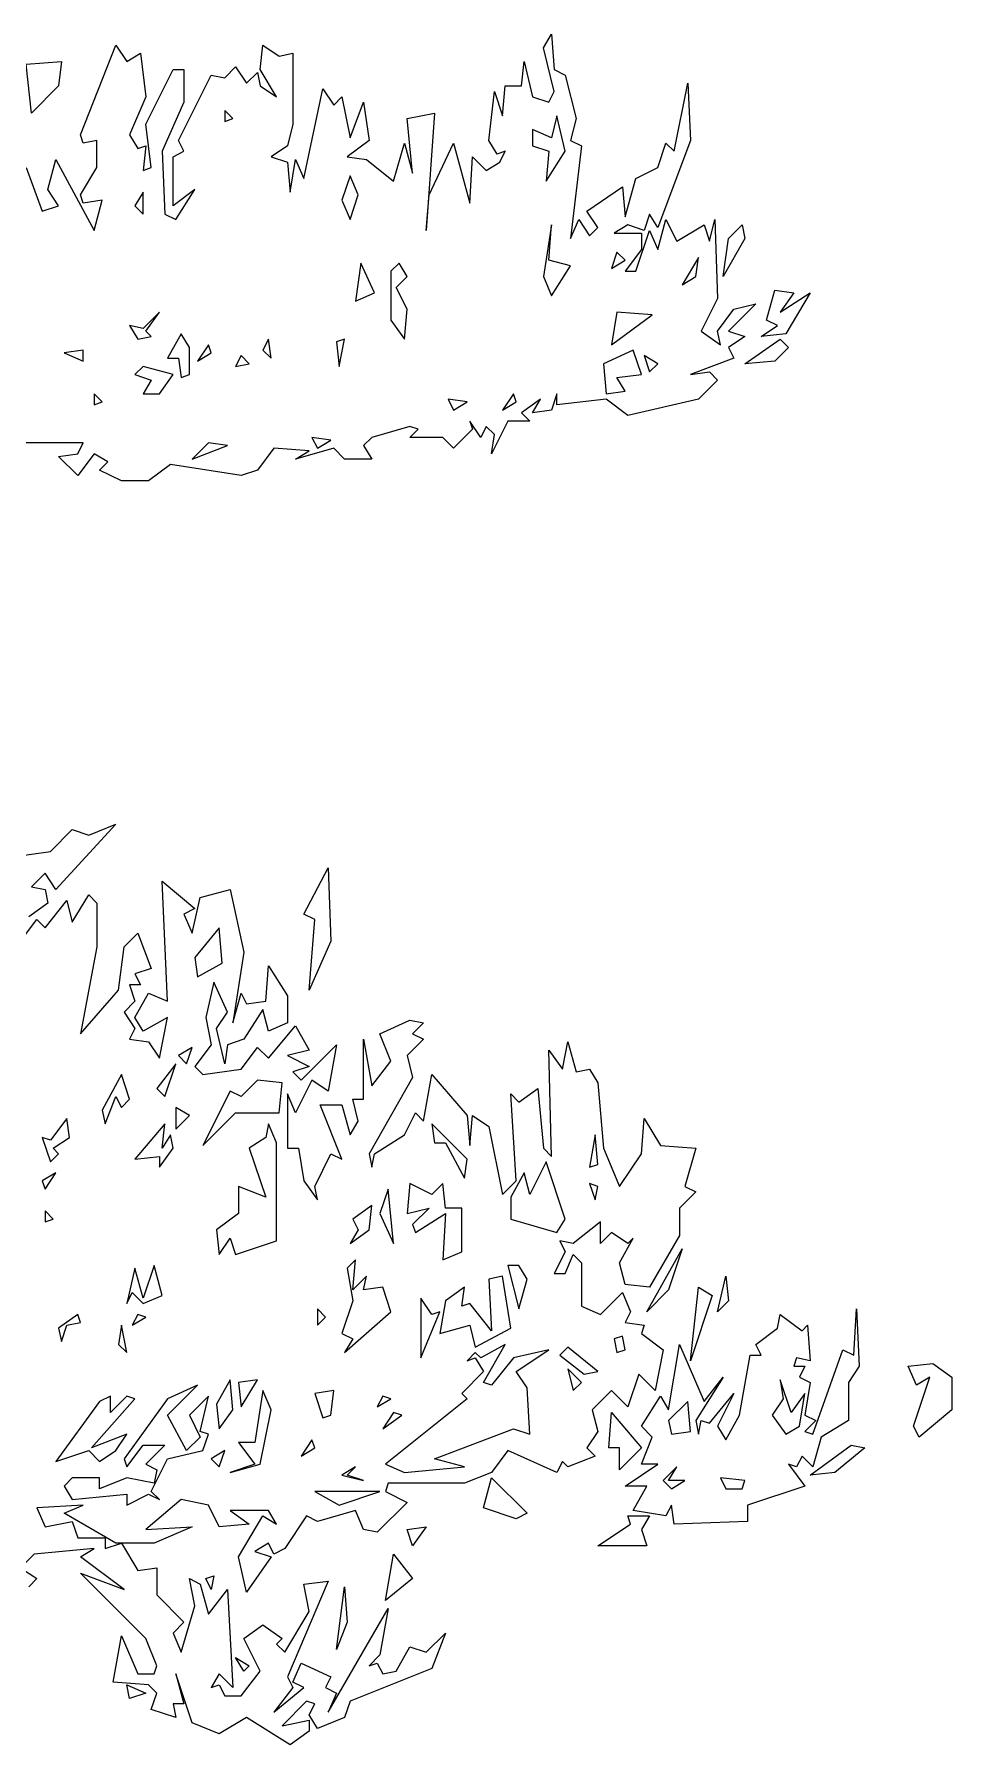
# Model space of a CAD drawing. Header units: millimetres. Extents: x -1916 to 1919, y -2 to 9002.
# Drawn here: x 1177 to 1919, y 4313 to 5695 of the extents above; entities that cross this region are included whole.
import ezdxf

# ---------------------------------------------------------------- set-up
doc = ezdxf.new("R2010")
doc.units = ezdxf.units.MM
doc.layers.add('ALMOND-DRAW-PROFILE', color=7, linetype='Continuous', lineweight=25)

msp = doc.modelspace()

# ---------------------------------------------------------------- linework, layer by layer
at = {"layer": 'ALMOND-DRAW-PROFILE'}
for points in [[(1170.1, 5587.6), (1183.3, 5552.3), (1196.5, 5556.8), (1187.7, 5570), (1194.3, 5594.2), (1225.2, 5536.9), (1231.8, 5561.2), (1216.4, 5559), (1214.2, 5565.6), (1227.4, 5587.6), (1227.4, 5609.6), (1216.4, 5607.4), (1214.2, 5614), (1242.8, 5686.6), (1251.6, 5673.4), (1262.6, 5680), (1267, 5644.8), (1253.8, 5614), (1260.4, 5603), (1267, 5605.2), (1264.8, 5585.4), (1271.4, 5587.6), (1267, 5622.8), (1289, 5666.8), (1297.8, 5666.8), (1297.8, 5640.4), (1280.2, 5600.8), (1282.4, 5550.1), (1291.2, 5545.7), (1306.6, 5570), (1289, 5556.8), (1289, 5596.4), (1297.8, 5600.8), (1293.4, 5609.6), (1319.8, 5662.4), (1330.8, 5660.2), (1339.6, 5669), (1348.4, 5655.8), (1357.3, 5664.6), (1359.5, 5653.6), (1372.7, 5644.8), (1359.5, 5666.8), (1361.7, 5686.6), (1374.9, 5677.8), (1385.9, 5680), (1385.9, 5622.8), (1381.5, 5605.2), (1368.3, 5596.4), (1381.5, 5592), (1383.7, 5567.8), (1388.1, 5594.2), (1394.7, 5578.8), (1410.1, 5651.4), (1418.9, 5638.2), (1425.5, 5644.8), (1432.1, 5611.8), (1443.1, 5640.4), (1447.5, 5609.6), (1429.9, 5596.4), (1445.3, 5594.2), (1467.3, 5576.6), (1476.1, 5607.4), (1482.7, 5583.2), (1478.3, 5627.2), (1500.4, 5631.6), (1493.7, 5536.9), (1496, 5565.6), (1515.8, 5607.4), (1529, 5559), (1531.2, 5596.4), (1542.2, 5585.4), (1553.2, 5592), (1557.6, 5600.8), (1551, 5598.6), (1544.4, 5609.6), (1548.8, 5649.2), (1555.4, 5629.4), (1557.6, 5653.6), (1570.8, 5653.6), (1573, 5673.4), (1579.6, 5644.8), (1592.8, 5640.4), (1597.2, 5649.2), (1588.4, 5684.4), (1595, 5695.5), (1597.2, 5666.8), (1606, 5662.4), (1614.8, 5627.2), (1610.4, 5609.6), (1619.2, 5605.2), (1610.4, 5530.3), (1617, 5545.7), (1625.8, 5532.5), (1632.4, 5539.1), (1623.6, 5552.3), (1652.3, 5572.2), (1654.5, 5547.9), (1663.3, 5578.8), (1680.9, 5587.6), (1687.5, 5607.4), (1694.1, 5600.8), (1705.1, 5655.8), (1707.3, 5609.6), (1680.9, 5539.1), (1674.3, 5550.1), (1669.9, 5536.9), (1656.7, 5541.3), (1645.7, 5534.7), (1667.7, 5534.7), (1667.7, 5521.5), (1654.5, 5503.9), (1663.3, 5503.9), (1674.3, 5536.9), (1680.9, 5521.5), (1687.5, 5545.7), (1696.3, 5528.1), (1718.3, 5541.3), (1722.7, 5528.1), (1727.1, 5545.7), (1729.3, 5481.9), (1716.1, 5455.5), (1731.5, 5444.5), (1729.3, 5455.5), (1742.5, 5473.1), (1760.1, 5477.5), (1738.1, 5455.5), (1751.3, 5451.1), (1738.1, 5442.3), (1742.5, 5433.5), (1707.3, 5420.3), (1722.7, 5422.5), (1729.3, 5415.9), (1713.9, 5400.4), (1656.7, 5387.2), (1639.1, 5400.4), (1599.4, 5396), (1599.4, 5404.8), (1595, 5391.6), (1579.6, 5389.4), (1586.2, 5400.4), (1570.8, 5389.4), (1577.4, 5382.8), (1559.8, 5382.8), (1546.6, 5356.4), (1548.8, 5371.8), (1542.2, 5378.4), (1537.8, 5369.6), (1529, 5382.8), (1531.2, 5376.2), (1515.8, 5360.8), (1507, 5369.6), (1480.5, 5369.6), (1487.1, 5376.2), (1480.5, 5378.4), (1449.7, 5369.6), (1443.1, 5363), (1449.7, 5352), (1427.7, 5352), (1418.9, 5360.8), (1388.1, 5352), (1399.1, 5358.6), (1370.5, 5360.8), (1357.3, 5343.2), (1344, 5338.8), (1286.8, 5347.6), (1269.2, 5334.4), (1247.2, 5334.4), (1229.6, 5343.2), (1236.2, 5349.8), (1225.2, 5356.4), (1211.9, 5338.8), (1196.5, 5354.2), (1211.9, 5356.4), (1216.4, 5365.2), (1145.9, 5365.2)], [(1159.1, 5030.6), (1189.9, 5035), (1207.5, 5052.6), (1220.8, 5048.2), (1242.8, 5057), (1194.3, 5004.2), (1185.5, 5017.4), (1174.5, 5006.4), (1185.5, 5004.2), (1187.7, 4993.2), (1172.3, 4982.1)], [(1165.7, 4962.3), (1178.9, 4979.9), (1185.5, 4973.3), (1203.1, 4995.4), (1207.5, 4977.7), (1220.8, 4999.8), (1227.4, 4993.2), (1227.4, 4957.9), (1214.2, 4887.5), (1245, 4922.7), (1249.4, 4957.9), (1260.4, 4968.9), (1271.4, 4940.3), (1258.2, 4935.9), (1262.6, 4927.1), (1253.8, 4927.1), (1258.2, 4913.9), (1249.4, 4905.1), (1258.2, 4891.9), (1253.8, 4883.1), (1269.2, 4880.9), (1278, 4867.7), (1284.6, 4900.7), (1264.8, 4889.7), (1258.2, 4900.7), (1269.2, 4920.5), (1284.6, 4913.9), (1280.2, 5010.8), (1306.6, 4988.7), (1297.8, 4984.3), (1304.4, 4968.9), (1311, 4997.6), (1335.2, 5004.2), (1346.2, 4953.5), (1337.4, 4896.3), (1344, 4920.5), (1348.4, 4911.7), (1363.9, 4913.9), (1366.1, 4942.5), (1381.5, 4918.3), (1381.5, 4896.3), (1366.1, 4889.7), (1361.7, 4907.3), (1346.2, 4883.1), (1333, 4878.7), (1330.8, 4863.3), (1324.2, 4891.9), (1333, 4905.1), (1322, 4929.3), (1315.4, 4900.7), (1319.8, 4878.7), (1306.6, 4861.1), (1313.2, 4854.5), (1344, 4858.9), (1357.3, 4876.5), (1366.1, 4867.7), (1388.1, 4894.1), (1399.1, 4874.3), (1381.5, 4869.9), (1399.1, 4861.1), (1385.9, 4856.7), (1392.5, 4850), (1421.1, 4878.7), (1414.5, 4841.2), (1401.3, 4850), (1388.1, 4823.6), (1381.5, 4839), (1381.5, 4795), (1390.3, 4795), (1394.7, 4768.6), (1405.7, 4753.2), (1403.5, 4764.2), (1416.7, 4790.6), (1425.5, 4786.2), (1407.9, 4830.2), (1425.5, 4830.2), (1432.1, 4806), (1438.7, 4817), (1434.3, 4834.6), (1443.1, 4834.6), (1443.1, 4883.1), (1449.7, 4845.6), (1465.1, 4865.5), (1456.3, 4887.5), (1480.5, 4898.5), (1491.5, 4896.3), (1482.7, 4887.5), (1491.5, 4883.1), (1478.3, 4869.9), (1482.7, 4852.3), (1447.5, 4790.6), (1449.7, 4779.6), (1451.9, 4790.6), (1476.1, 4806), (1484.9, 4823.6), (1491.5, 4817), (1498.2, 4854.5), (1526.8, 4821.4), (1529, 4797.2), (1531.2, 4821.4), (1544.4, 4812.6), (1555.4, 4757.6), (1566.4, 4768.6), (1562, 4839), (1568.6, 4832.4), (1584, 4843.4), (1588.4, 4795), (1595, 4788.4), (1592.8, 4874.3), (1603.8, 4858.9), (1608.2, 4880.9), (1614.8, 4856.7), (1625.8, 4858.9), (1632.4, 4847.8), (1636.9, 4795), (1650.1, 4764.2), (1667.7, 4790.6), (1669.9, 4819.2), (1683.1, 4797.2), (1711.7, 4795), (1702.9, 4764.2), (1711.7, 4759.8), (1698.5, 4746.6), (1698.5, 4724.6), (1674.3, 4682.7), (1654.5, 4684.9), (1650.1, 4702.5), (1661.1, 4722.4), (1656.7, 4718), (1643.5, 4726.8), (1634.6, 4718), (1634.6, 4735.6), (1612.6, 4718), (1601.6, 4720.2), (1606, 4711.4), (1597.2, 4693.7), (1606, 4693.7), (1612.6, 4709.1), (1619.2, 4702.5), (1619.2, 4667.3), (1634.6, 4660.7), (1652.3, 4678.3), (1658.9, 4662.9), (1654.5, 4654.1), (1669.9, 4651.9), (1667.7, 4645.3), (1685.3, 4632.1), (1678.7, 4599.1), (1665.5, 4612.3), (1656.7, 4585.9), (1643.5, 4599.1), (1628, 4583.7), (1632.4, 4566), (1623.6, 4552.8), (1630.2, 4546.2), (1608.2, 4537.4), (1603.8, 4541.8), (1599.4, 4533), (1559.8, 4550.6), (1546.6, 4533), (1524.6, 4524.2), (1462.9, 4524.2), (1460.7, 4517.6), (1478.3, 4508.8), (1454.1, 4484.6), (1443.1, 4486.8), (1436.5, 4502.2), (1405.7, 4493.4), (1396.9, 4497.8), (1379.3, 4471.4), (1370.5, 4467), (1366.1, 4475.8), (1355.1, 4469.2), (1368.3, 4464.8), (1348.4, 4436.2), (1341.8, 4464.8), (1361.7, 4497.8), (1372.7, 4491.2), (1366.1, 4502.2), (1335.2, 4502.2), (1350.6, 4491.2), (1326.4, 4489), (1317.6, 4506.6), (1295.6, 4511), (1267, 4486.8), (1304.4, 4489), (1273.6, 4475.8), (1247.2, 4475.8), (1260.4, 4453.8), (1275.8, 4456), (1275.8, 4434), (1297.8, 4411.9), (1289, 4403.1), (1295.6, 4387.7), (1306.6, 4425.1), (1302.2, 4447.2), (1311, 4442.8), (1317.6, 4418.5), (1333, 4438.4), (1337.4, 4359.1), (1326.4, 4370.1), (1319.8, 4359.1), (1326.4, 4361.3), (1330.8, 4352.5), (1344, 4352.5), (1359.5, 4372.3), (1346.2, 4398.7), (1361.7, 4409.7), (1377.1, 4398.7), (1372.7, 4394.3), (1379.3, 4387.7), (1399.1, 4420.7), (1394.7, 4442.8), (1414.5, 4445), (1381.5, 4367.9), (1385.9, 4359.1), (1370.5, 4339.3), (1394.7, 4359.1), (1385.9, 4363.5), (1392.5, 4378.9), (1416.7, 4367.9), (1412.3, 4359.1), (1421.1, 4354.7), (1414.5, 4339.3), (1462.9, 4422.9), (1456.3, 4385.5), (1447.5, 4376.7), (1454.1, 4378.9), (1458.5, 4370.1), (1469.5, 4372.3), (1480.5, 4392.1), (1493.7, 4387.7), (1509.2, 4403.1), (1498.2, 4374.5), (1432.1, 4348.1), (1427.7, 4334.9), (1405.7, 4326.1), (1399.1, 4337.1), (1403.5, 4345.9), (1396.9, 4348.1), (1377.1, 4328.3), (1399.1, 4332.7), (1399.1, 4323.9), (1383.7, 4312.9), (1348.4, 4334.9), (1326.4, 4321.7), (1304.4, 4330.5), (1291.2, 4370.1), (1297.8, 4345.9), (1289, 4345.9), (1291.2, 4334.9), (1271.4, 4341.5), (1275.8, 4354.7), (1269.2, 4361.3), (1240.6, 4363.5), (1247.2, 4400.9), (1260.4, 4370.1), (1273.6, 4370.1), (1275.8, 4376.7), (1267, 4398.7), (1214.2, 4451.6), (1249.4, 4438.4), (1214.2, 4464.8), (1225.2, 4471.4), (1176.7, 4467), (1165.7, 4456), (1178.9, 4447.2), (1172.3, 4440.6)]]:
    msp.add_lwpolyline(points, dxfattribs=at)
for points in [[(1174.5, 5631.6), (1170.1, 5671.2), (1198.7, 5673.4), (1196.5, 5653.6)], [(1330.8, 5625), (1337.4, 5627.2), (1330.8, 5633.8)], [(1590.6, 5576.6), (1606, 5600.8), (1599.4, 5629.4), (1595, 5611.8), (1579.6, 5618.4), (1579.6, 5605.2), (1592.8, 5600.8)], [(1432.1, 5545.7), (1438.7, 5565.6), (1432.1, 5581), (1425.5, 5561.2)], [(1264.8, 5550.1), (1264.8, 5567.8), (1258.2, 5556.8)], [(1595, 5484.1), (1610.4, 5508.3), (1592.8, 5512.7), (1595, 5541.3), (1588.4, 5499.5)], [(1733.7, 5499.5), (1738.1, 5530.3), (1749.1, 5541.3), (1751.3, 5530.3)], [(1643.5, 5506.1), (1654.5, 5512.7), (1647.9, 5519.3)], [(1436.5, 5479.7), (1451.9, 5486.3), (1440.9, 5510.5)], [(1476.1, 5448.9), (1478.3, 5473.1), (1469.5, 5490.7), (1478.3, 5499.5), (1471.7, 5510.5), (1465.1, 5503.9), (1465.1, 5464.3)], [(1700.7, 5492.9), (1711.7, 5499.5), (1713.9, 5514.9)], [(1764.5, 5451.1), (1777.8, 5459.9), (1768.9, 5464.3), (1775.5, 5488.5), (1791, 5486.3), (1780, 5470.9), (1804.2, 5486.3), (1784.4, 5453.3)], [(1260.4, 5448.9), (1271.4, 5451.1), (1267, 5455.5), (1278, 5470.9), (1264.8, 5457.7), (1253.8, 5459.9)], [(1643.5, 5444.5), (1676.5, 5468.7), (1647.9, 5470.9)], [(1295.6, 5418.1), (1302.2, 5420.3), (1302.2, 5442.3), (1295.6, 5453.3), (1284.6, 5433.5), (1293.4, 5433.5)], [(1361.7, 5440.1), (1368.3, 5433.5), (1366.1, 5448.9)], [(1423.3, 5426.9), (1427.7, 5448.9), (1421.1, 5446.7)], [(1751.3, 5429.1), (1780, 5448.9), (1786.6, 5442.3), (1775.5, 5431.3)], [(1216.4, 5431.3), (1216.4, 5440.1), (1200.9, 5437.9)], [(1308.8, 5431.3), (1319.8, 5437.9), (1317.6, 5444.5)], [(1339.6, 5426.9), (1350.6, 5429.1), (1344, 5435.7)], [(1639.1, 5404.8), (1654.5, 5407), (1647.9, 5418.1), (1667.7, 5420.3), (1661.1, 5440.1), (1636.9, 5429.1)], [(1674.3, 5422.5), (1680.9, 5429.1), (1669.9, 5435.7)], [(1264.8, 5404.8), (1278, 5404.8), (1289, 5420.3), (1264.8, 5426.9), (1258.2, 5420.3), (1271.4, 5415.9)], [(1225.2, 5396), (1231.8, 5398.2), (1225.2, 5404.8)], [(1515.8, 5391.6), (1526.8, 5398.2), (1511.4, 5400.4)], [(1555.4, 5391.6), (1566.4, 5398.2), (1564.2, 5404.8)], [(1304.4, 5352), (1333, 5363), (1317.6, 5365.2)], [(1405.7, 5360.8), (1416.7, 5367.4), (1401.3, 5369.6)], [(1399.1, 4922.7), (1403.5, 4979.9), (1394.7, 4984.3), (1414.5, 5021.8), (1416.7, 4962.3)], [(1308.8, 4933.7), (1328.6, 4944.7), (1326.4, 4973.3), (1306.6, 4949.1)], [(1300, 4863.3), (1304.4, 4876.5), (1293.4, 4869.9)], [(1234, 4814.8), (1242.8, 4836.8), (1247.2, 4828), (1253.8, 4834.6), (1247.2, 4854.5), (1231.8, 4825.8)], [(1282.4, 4836.8), (1291.2, 4863.3), (1275.8, 4843.4)], [(1313.2, 4797.2), (1339.6, 4823.6), (1374.9, 4823.6), (1377.1, 4847.8), (1357.3, 4850), (1344, 4836.8), (1335.2, 4841.2)], [(1291.2, 4810.4), (1302.2, 4821.4), (1291.2, 4828)], [(1189.9, 4784), (1196.5, 4790.6), (1192.1, 4795), (1205.3, 4803.8), (1203.1, 4819.2), (1189.9, 4801.6), (1183.3, 4803.8)], [(1278, 4779.6), (1289, 4795), (1286.8, 4806), (1280.2, 4795), (1282.4, 4814.8), (1258.2, 4786.2), (1278, 4788.4)], [(1326.4, 4709.1), (1335.2, 4722.4), (1339.6, 4709.1), (1372.7, 4720.2), (1372.7, 4799.4), (1366.1, 4814.8), (1363.9, 4803.8), (1350.6, 4795), (1363.9, 4755.4), (1341.8, 4764.2), (1341.8, 4742.2), (1324.2, 4729)], [(1524.6, 4770.8), (1526.8, 4786.2), (1498.2, 4814.8), (1500.4, 4799.4), (1509.2, 4799.4)], [(1625.8, 4779.6), (1632.4, 4781.8), (1630.2, 4806)], [(1562, 4737.8), (1599.4, 4726.8), (1606, 4737.8), (1590.6, 4784), (1577.4, 4757.6), (1573, 4775.2), (1562, 4755.4)], [(1185.5, 4762), (1194.3, 4775.2), (1183.3, 4768.6)], [(1467.3, 4718), (1462.9, 4762), (1456.3, 4742.2)], [(1507, 4704.7), (1522.4, 4711.4), (1522.4, 4746.6), (1509.2, 4746.6), (1507, 4766.4), (1498.2, 4757.6), (1480.5, 4766.4), (1478.3, 4742.2), (1496, 4746.6), (1482.7, 4733.4), (1484.9, 4726.8), (1509.2, 4742.2)], [(1630.2, 4753.2), (1632.4, 4764.2), (1625.8, 4766.4)], [(1185.5, 4735.6), (1192.1, 4737.8), (1185.5, 4744.4)], [(1432.1, 4718), (1447.5, 4729), (1449.7, 4748.8), (1434.3, 4737.8), (1438.7, 4729)], [(1427.7, 4629.9), (1465.1, 4662.9), (1458.5, 4682.7), (1443.1, 4680.5), (1445.3, 4691.5), (1434.3, 4680.5), (1436.5, 4704.7), (1429.9, 4698.1), (1434.3, 4671.7), (1425.5, 4645.3), (1434.3, 4640.9)], [(1672.1, 4662.9), (1700.7, 4713.6), (1689.7, 4680.5)], [(1251.6, 4669.5), (1256, 4678.3), (1264.8, 4669.5), (1280.2, 4676.1), (1273.6, 4700.3), (1264.8, 4673.9), (1258.2, 4698.1)], [(1533.4, 4634.3), (1562, 4649.7), (1555.4, 4691.5), (1544.4, 4689.3), (1546.6, 4647.5), (1529, 4669.5), (1522.4, 4667.3), (1524.6, 4682.7), (1509.2, 4671.7), (1504.8, 4645.3), (1529, 4651.9)], [(1568.6, 4665.1), (1575.2, 4689.3), (1568.6, 4700.3), (1559.8, 4700.3)], [(1729.3, 4662.9), (1735.9, 4691.5), (1738.1, 4671.7)], [(1489.3, 4625.5), (1504.8, 4662.9), (1498.2, 4660.7), (1489.3, 4673.9)], [(1707.3, 4623.3), (1713.9, 4682.7), (1724.9, 4676.1)], [(1198.7, 4638.7), (1203.1, 4651.9), (1214.2, 4654.1), (1211.9, 4660.7), (1196.5, 4649.7)], [(1256, 4651.9), (1267, 4658.5), (1260.4, 4660.7)], [(1405.7, 4651.9), (1412.3, 4658.5), (1405.7, 4665.1)], [(1694.1, 4491.2), (1691.9, 4506.6), (1687.5, 4497.8), (1661.1, 4502.2), (1672.1, 4522), (1654.5, 4522), (1680.9, 4539.6), (1667.7, 4539.6), (1676.5, 4561.6), (1667.7, 4570.5), (1683.1, 4594.7), (1689.7, 4583.7), (1698.5, 4636.5), (1718.3, 4590.3), (1733.7, 4610.1), (1711.7, 4574.9), (1713.9, 4563.8), (1716.1, 4574.9), (1722.7, 4572.7), (1742.5, 4596.9), (1729.3, 4570.5), (1735.9, 4559.4), (1746.9, 4579.3), (1755.7, 4627.7), (1764.5, 4627.7), (1760.1, 4636.5), (1777.8, 4649.7), (1780, 4660.7), (1797.6, 4647.5), (1802, 4651.9), (1804.2, 4623.3), (1793.2, 4625.5), (1791, 4618.9), (1799.8, 4618.9), (1795.4, 4610.1), (1804.2, 4605.7), (1799.8, 4579.3), (1808.6, 4574.9), (1799.8, 4566), (1806.4, 4563.8), (1830.6, 4632.1), (1839.4, 4627.7), (1841.6, 4665.1), (1843.8, 4618.9), (1835, 4605.7), (1835, 4574.9), (1813, 4561.6), (1806.4, 4537.4), (1797.6, 4546.2), (1793.2, 4537.4), (1786.6, 4539.6), (1799.8, 4522), (1753.5, 4506.6), (1753.5, 4493.4)], [(1251.6, 4629.9), (1247.2, 4651.9), (1245, 4636.5)], [(1476.1, 4533), (1524.6, 4537.4), (1500.4, 4544), (1564.2, 4568.2), (1577.4, 4563.8), (1575.2, 4601.3), (1566.4, 4614.5), (1592.8, 4632.1), (1564.2, 4625.5), (1546.6, 4603.5), (1540, 4605.7), (1557.6, 4636.5), (1537.8, 4625.5), (1533.4, 4629.9), (1526.8, 4623.3), (1533.4, 4625.5), (1540, 4614.5), (1522.4, 4596.9), (1526.8, 4592.5), (1460.7, 4539.6)], [(1621.4, 4612.3), (1632.4, 4614.5), (1608.2, 4634.3), (1601.6, 4627.7)], [(1647.9, 4629.9), (1654.5, 4632.1), (1652.3, 4643.1), (1645.7, 4640.9)], [(1892.2, 4561.6), (1887.8, 4570.5), (1901, 4610.1), (1890, 4603.5), (1883.4, 4618.9), (1903.2, 4621.1), (1918.7, 4610.1), (1918.7, 4583.7)], [(1326.4, 4568.2), (1337.4, 4583.7), (1335.2, 4607.9), (1324.2, 4588.1)], [(1344, 4585.9), (1357.3, 4607.9), (1341.8, 4605.7)], [(1612.6, 4599.1), (1619.2, 4605.7), (1608.2, 4616.7)], [(1784.4, 4563.8), (1795.4, 4570.5), (1799.8, 4596.9), (1788.8, 4581.5), (1780, 4607.9), (1782.2, 4592.5), (1773.3, 4579.3)], [(1194.3, 4541.8), (1220.8, 4550.6), (1229.6, 4541.8), (1242.8, 4550.6), (1251.6, 4563.8), (1223, 4552.8), (1258.2, 4592.5), (1251.6, 4594.7), (1238.4, 4581.5), (1238.4, 4594.7), (1229.6, 4590.3)], [(1251.6, 4506.6), (1269.2, 4515.4), (1278, 4511), (1271.4, 4517.6), (1284.6, 4544), (1313.2, 4550.6), (1317.6, 4563.8), (1311, 4566), (1317.6, 4594.7), (1302.2, 4579.3), (1311, 4561.6), (1300, 4550.6), (1284.6, 4579.3), (1308.8, 4603.5), (1284.6, 4592.5), (1249.4, 4544), (1251.6, 4537.4), (1264.8, 4555), (1282.4, 4555), (1267, 4539.6), (1275.8, 4535.2), (1273.6, 4524.2), (1251.6, 4528.6), (1229.6, 4519.8), (1229.6, 4528.6), (1207.5, 4528.6), (1200.9, 4522), (1207.5, 4511), (1251.6, 4515.4)], [(1335.2, 4533), (1359.5, 4539.6), (1368.3, 4583.7), (1361.7, 4599.1), (1355.1, 4557.2), (1341.8, 4557.2), (1355.1, 4539.6)], [(1410.1, 4577.1), (1416.7, 4579.3), (1418.9, 4599.1), (1403.5, 4596.9)], [(1454.1, 4585.9), (1465.1, 4592.5), (1458.5, 4594.7)], [(1691.9, 4563.8), (1707.3, 4566), (1705.1, 4590.3), (1689.7, 4574.9)], [(1458.5, 4568.2), (1473.9, 4579.3), (1467.3, 4581.5)], [(1650.1, 4535.2), (1650.1, 4552.8), (1641.3, 4552.8), (1643.5, 4581.5), (1667.7, 4552.8)], [(1326.4, 4537.4), (1330.8, 4550.6), (1319.8, 4544)], [(1392.5, 4546.2), (1403.5, 4552.8), (1401.3, 4559.4)], [(1804.2, 4530.8), (1837.2, 4555), (1848.2, 4552.8), (1824, 4533)], [(1425.5, 4530.8), (1443.1, 4526.4), (1429.9, 4530.8), (1436.5, 4537.4)], [(1691.9, 4519.8), (1702.9, 4526.4), (1689.7, 4526.4), (1696.3, 4537.4), (1685.3, 4526.4)], [(1566.4, 4495.6), (1540, 4504.4), (1546.6, 4528.6), (1575.2, 4500)], [(1735.9, 4519.8), (1749.1, 4519.8), (1751.3, 4526.4), (1731.5, 4528.6)], [(1423.3, 4506.6), (1456.3, 4517.6), (1403.5, 4517.6)], [(1247.2, 4475.8), (1242.8, 4475.8), (1200.9, 4500), (1216.4, 4506.6), (1178.9, 4504.4), (1185.5, 4489), (1207.5, 4493.4), (1211.9, 4480.2), (1234, 4480.2), (1234, 4471.4)], [(1672.1, 4473.6), (1632.4, 4473.6), (1658.9, 4491.2), (1656.7, 4497.8), (1674.3, 4497.8), (1667.7, 4486.8)], [(1482.7, 4473.6), (1478.3, 4486.8), (1493.7, 4489)], [(1460.7, 4429.5), (1467.3, 4467), (1482.7, 4447.2)], [(1319.8, 4438.4), (1315.4, 4447.2), (1322, 4449.4)], [(1421.1, 4389.9), (1427.7, 4440.6), (1429.9, 4411.9)], [(1346.2, 4372.3), (1339.6, 4383.3), (1350.6, 4376.7)], [(1253.8, 4350.3), (1251.6, 4361.3), (1267, 4354.7)]]:
    msp.add_lwpolyline(points, close=True, dxfattribs=at)

doc.saveas('drawing.dxf')
